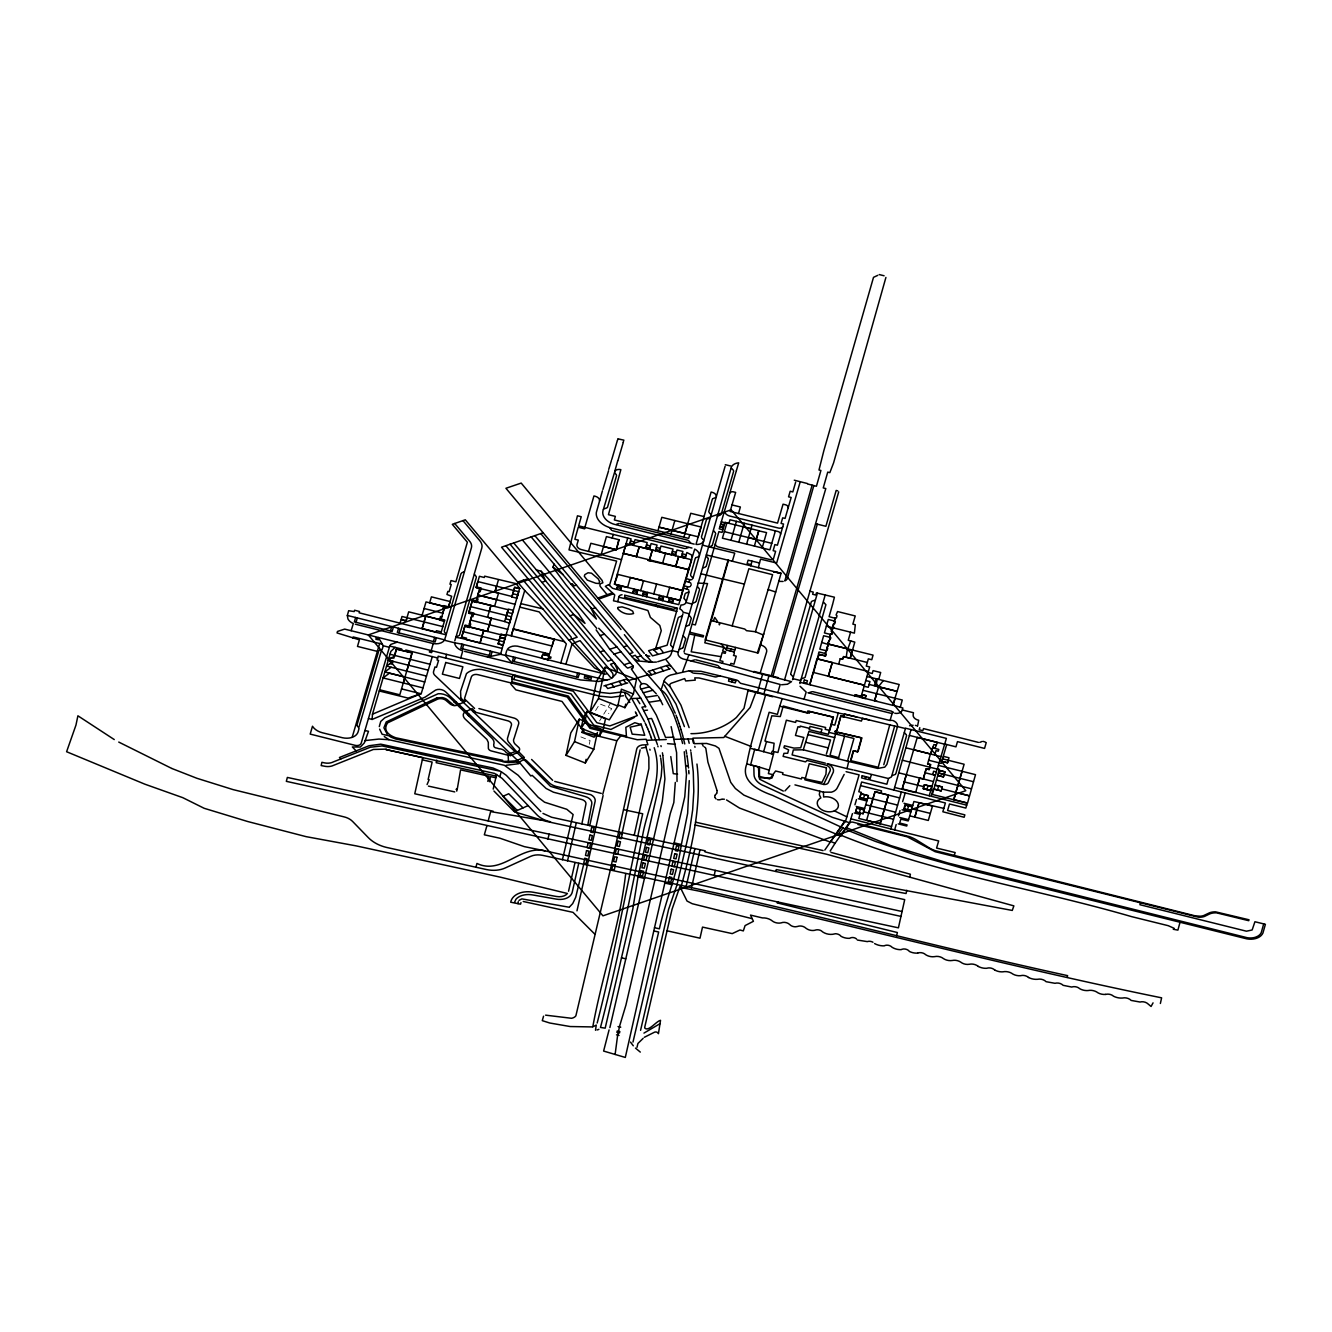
<?xml version="1.0" encoding="UTF-8"?>
<svg xmlns="http://www.w3.org/2000/svg" width="1332" height="1332" viewBox="0 0 1332 1332"><rect width="100%" height="100%" fill="white"/><g stroke="black" fill="none" stroke-linecap="round" stroke-linejoin="round"><path stroke-width="0.75" stroke-dasharray="5 3.75" d="M589.293 744.288L590.093 740.559L578.504 735.98M595.587 710.589L599.733 703.879L611.721 708.624L608.607 713.652M599.583 720.912L602.697 715.883M603.729 714.202L610.988 702.43"/><path stroke-width="1.5" d="M518.248 901.697L518.031 903.662M765.584 694.954C759.123 717.948 750.848 740.792 746.802 763.919L753.795 765.684L754.029 774.924A15.801 10.856 12 0 0 764.402 785.947L832.45 817.382L849.866 822.81A3.213 2.214 12 0 1 852.53 822.094A2.947 2.015 12 0 1 853.046 822.194L909.673 836.679A35.698 24.525 12 0 1 917.065 840.309L928.088 847.152A22.561 15.501 12 0 0 935.197 850.632L1195.054 915.817L1200.115 916.216A10.956 7.526 12 0 0 1203.678 915.55L1209.722 912.72A14.386 9.89 12 0 1 1215.517 911.837L1249.016 919.779L1248.733 920.695L1216.599 912.87A13.104 8.991 12 0 0 1209.389 914.052L1204.428 916.466A12.438 8.541 12 0 1 1198.267 917.165L935.147 851.697L907.292 836.846L857.941 824.508L858.208 823.576M825.074 653.429L818.98 651.981L818.347 654.228L819.63 654.695L818.114 655.427L818.248 659.09L816.932 658.774L810.089 683.582L813.269 672.427L864.418 685.214L869.679 666.949L866.266 666.1L868.347 658.857L871.761 659.706L873.059 655.128L828.571 644.122L824.974 653.879L826.04 654.162L825.54 655.96L819.596 654.478L825.524 655.96L825.84 650.632L819.813 649.167L823.626 635.747L829.703 637.196L830.602 634.015L831.734 634.282L832.333 632.117L831.401 631.268L833.149 627.855M677.039 781.518L676.606 752.63L671.145 726.623M623.526 695.737L611.271 697.302L600.083 696.22L438.195 656.226L437.046 660.006L438.578 660.406L436.513 667.315L434.965 666.949L433.699 671.112A6.593 4.529 12 0 0 434.831 675.307L473.06 711.588L508.291 720.945A4.845 3.33 12 0 1 511.471 725.041L507.509 738.244A8.492 5.844 12 0 0 509.257 742.856L517.282 752.613L510.622 755.627L505.944 752.28A7.126 4.895 12 0 0 498.884 748.701L496.753 748.035A2.697 1.848 12 0 1 493.806 745.637L493.722 744.438A9.74 6.693 12 0 0 491.575 737.911L468.514 715.767L468.631 713.736L445.437 691.674A7.176 4.928 12 0 0 435.631 690.076L425.191 697.102L372.111 719.447L368.465 718.481M810.089 684.298L810.489 684.898M372.111 719.447L372.477 714.185L390.842 651.398L395.121 647.369L401.681 649L401.348 650.183M716.949 792.856L717.099 790.958M355.278 624.175L433.216 643.556A11.106 7.626 12 0 0 444.422 640.242L446.203 634.865L359.091 612.787L359.474 611.471L354.578 610.239L354.195 611.571L348.651 610.705L347.319 615.6L347.952 618.964A10.14 6.96 12 0 0 353.313 623.509L351.165 630.719M625.69 873.592C619.78 925.607 602.131 975.424 592.79 1026.839L596.253 1025.074L595.504 1030.269M846.469 827.738L890.892 845.62L947.701 862.936L1247.068 937.678A13.869 9.524 12 0 0 1250.448 937.978A13.72 9.424 12 0 0 1255.66 937.145L1257.541 936.313A13.72 9.424 12 0 0 1259.789 934.648A13.853 9.524 12 0 0 1261.271 932.533L1263.702 923.892L1254.927 921.744L1252.147 929.986L1246.452 931.201L1139.892 904.711L1140.475 903.179M515.218 750.748L550.499 786.346L585.314 796.603A8.425 5.794 12 0 1 591.791 803.779L587.795 825.174M615.118 1054.461L617.532 1036.03M514.535 902.363L515.95 899.233A17.532 12.038 12 0 1 532.7 894.938L556.277 899.117A14.918 10.256 12 0 0 572.26 892.124L578.737 863.319M850.182 658.241L852.53 650.049L850.166 658.258L846.22 657.259L847.302 649.566L852.53 650.066L854.794 642.107L848.251 640.292L850.599 632.167M746.802 763.919C739.843 781.601 759.789 790.875 772.51 795.337L850.066 831.251L875.291 841.358L915.467 854.994L961.171 867.831L1246.819 938.86A15.451 10.623 12 0 0 1262.936 933.033L1265.4 924.325L1263.702 923.892M819.829 791.191L819.313 794.638L820.828 797.935A10.723 7.376 12 0 0 823.392 810.589A10.723 7.376 12 0 0 838.427 805.56A10.723 7.376 12 0 0 823.642 797.002L823.409 792.157L794.954 784.881M642.457 744.954L647.885 744.721L646.153 739.26L637.295 739.726L589.959 728.304L567.216 697.019L477.922 674.675A5.611 3.863 12 0 0 471.362 676.939L464.635 698.184L464.851 701.531L462.82 702.563M660.705 758.008L661.904 767.165L661.188 776.373L638.111 876.289L632.833 908.857L605.178 1028.171L600.482 1027.438C616.916 964.485 629.303 900.682 642.374 837.029C647.119 807.575 664.035 777.788 654.212 747.718M640.575 1030.335L668.581 909.44L677.022 884.798L689.626 830.269L692.657 809.956L693.806 791.391L693.273 771.927L690.992 752.33M714.768 796.836L715.001 795.404M644.688 1027.388L667.049 930.802L699.999 938.194L702.513 927.105L732.217 933.615L739.943 930.002L743.323 930.902L745.087 925.59L753.429 921.294L752.18 918.68L692.224 903.712L687.029 901.048L681.002 888.844L681.351 885.747C692.007 846.419 701.997 805.111 696.952 764.035M714.285 875.657L715.184 870.345L696.37 866.066L287.362 777.438L286.33 781.351L900.965 916.399L904.711 899.633L545.171 821.128L514.951 811.954M493.206 811.238L414.768 793.772L422.777 757.725L385.847 749.516L494.538 773.409L502.064 778.321L536.13 813.985A21.029 14.452 12 0 0 550.482 821.777L550.349 822.277M619.014 1035.464L616.5 1034.831M618.797 539.676L616.35 549.75L603.529 546.486L601.165 554.562M690.392 660.772L683.1 658.957A7.193 4.945 12 0 1 678.288 652.131L672.16 650.599L652.514 655.877L648.567 650.699L667.099 645.237L677.472 608.191L624.575 595.154M655.594 648.634L661.271 630.669L659.806 625.491L650.382 617.382L647.901 610.506L617.832 601.681L618.814 596.952A4.362 2.997 12 0 1 622.077 594.771M602.43 490.859L596.336 512.47A18.432 12.671 12 0 0 609.09 527.355M581.868 823.875L585.93 804.095A5.261 3.613 12 0 0 581.834 799.55L553.463 792.207L546.12 788.477L532.201 775.357L530.785 775.973L519.03 761.821L468.631 713.736M617.332 669.746L615.8 674.092L611.838 678.088M597.169 1023.026C614.984 953.812 627.039 883.449 642.707 813.769L623.609 809.673M775.89 871.461L776.273 869.596L906.076 893.522L906.809 890.292M583.682 864.401L575.707 897.252L572.71 903.579L569.696 906.742M617.815 1035.114L618.314 1032.7M597.385 732.4L593.806 749.25L585.314 763.003L566.017 755.377L570.795 732.916L579.287 719.163L584.498 721.211M566.017 755.377L574.508 741.624L579.287 719.163M581.152 728.354L583.533 717.132L587.079 711.388L605.511 718.681L603.13 729.903L599.583 735.647L581.152 728.354L584.681 722.61L587.079 711.388M596.07 733.999L594.089 737.195L582.101 732.45L582.9 728.704M633.399 693.939L621.411 689.193L617.815 706.093L609.323 719.863L590.043 712.22L596.669 681.035L605.161 667.265L636.43 679.636L633.399 693.939L624.908 707.692L618.065 704.994M590.043 712.22L598.518 698.467L605.161 667.265M585.314 763.003L586.113 759.273M599.583 735.647L600.382 731.917M624.908 707.692L625.674 704.129M1067.232 977.405L1067.615 975.64C943.539 948.551 820.762 915.8 696.686 888.744L542.84 855.394A15.801 10.856 12 0 0 530.685 856.359L505.144 868.014A24.575 16.883 12 0 1 486.63 869.596L386.363 847.385A29.837 20.496 12 0 1 368.281 837.595L352.747 821.594A14.036 9.64 12 0 0 343.839 816.816L233.05 789.593L196.87 778.271L171.928 768.514M622.227 832.7L640.143 749.849M694.771 635.114L691.191 651.781L721.012 656.676M689.243 780.602L687.645 813.303L681.168 845.57C677.172 874.308 665.534 900.732 659.39 928.82L654.512 927.721L625.307 1057.442L603.612 1051.065L609.074 1029.902M456.743 791.125L457.092 789.576L456.11 789.377L457.359 788.527L460.572 769.863L489.044 776.256L487.828 781.385M493.206 789.127L496.62 774.408M589.726 825.607L595.138 801.281A8.625 5.927 12 0 0 590.709 794.638L557.892 786.862A13.137 9.024 12 0 1 549.733 783.249L526.157 760.256L523.493 759.706L517.982 762.82L516.233 760.772L508.491 761.355L508.125 755.244L491.275 750.948A3.829 2.631 12 0 1 488.361 747.718L488.311 742.423L486.896 739.427L465.118 719.014A8.242 5.661 12 0 1 464.685 712.037L453.696 701.564L456.41 702.164M691.475 887.961L700.016 849.699M909.739 877.139L910.389 874.242L830.968 852.363M1160.372 1003.479L1161.621 997.834C1006.443 966.266 853.412 925.39 698.867 891.075L681.035 887.528M470.579 606.609L511.405 616.783L510.456 620.013L505.494 618.781L508.325 609.107L513.27 610.356L509.523 623.243L504.678 621.561L507.375 612.337L512.354 613.569L519.68 588.444L516.15 583.682L484.665 576.173L484.282 577.489L479.437 576.29L476.34 586.863L481.235 588.078L480.169 591.708L478.887 591.391L476.09 600.932L472.51 599.999L469.031 611.904L472.111 601.315L477.006 602.53L478.071 598.934L476.789 598.617M436.763 760.139L436.197 762.687L496.237 776.123M617.865 574.508L614.435 584.182L679.986 600.399L691.658 559.756L659.307 551.764L660.955 546.037L673.026 549.067L671.411 554.761L640.259 547.052L639.193 547.036L636.413 556.643L623.309 553.363L614.452 584.182L627.572 587.412L630.386 577.522L643.506 580.785L640.675 590.675M562.404 859.756L573.126 814.535L566.799 809.29L544.555 802.214L538.228 797.335L518.165 775.291L504.345 765.267L389.027 739.726L378.971 739.06L365.184 740.559M603.096 795.537L576.972 910.855M763.636 751.698L766.549 741.425L764.951 741.042L771.811 715.784L780.286 716.566L783.233 706.01L809.307 713.253L809.09 711.455L833.466 717.115L829.719 730.402L825.191 729.337L825.624 727.472L796.203 720.529L795.587 722.41L786.363 720.196L777.921 752.497L774.108 751.664L768.381 773.592L773.326 774.758L771.911 778.088L759.473 777.755L759.456 767.132L750.582 765.001L754.678 749.333L773.393 754.245M896.619 935.847L897.368 932.533L777.155 902.88L778.221 902.08L898.417 927.838L900.965 916.399M568.548 891.241L575.008 862.52M853.063 769.913L847.052 768.631L848.667 761.454L803.296 749.799L793.339 749.949L792.107 754.911L825.374 763.169M634.198 835.314L648.917 768.531L648.834 757.458L645.687 746.037M632.983 1042.09L658.657 932L653.746 930.918M489.41 781.751L490.592 776.623L495.837 777.788M567.549 860.888L576.323 822.677M609.873 1027.621L662.304 801.281L664.918 778.97L662.886 755.677M654.512 927.721L684.765 796.802L686.48 774.358L684.265 751.731M667.049 930.802L672.077 909.173L679.953 886.496L681.185 886.712M686.08 886.779L694.921 848.584M860.988 793.755L868.397 795.604L867.249 799.533L859.856 797.685L860.988 793.755L868.347 795.803L867.249 799.533L859.823 797.685L861.388 792.407L858.79 791.741L861.654 782.001L945.404 802.98L942.84 811.771L964.152 817.265L964.851 814.868L947.601 810.522L949.483 803.995L965.833 808.074L967.332 803.063L932.367 794.488L939.177 770.412L944.921 771.844L944.155 774.425L938.444 772.993L939.41 769.446C934.614 766.333 938.194 778.154 932.816 774.092L933.632 771.245L936.379 771.927M618.464 1031.268L619.846 1031.584L619.48 1032.966L616.899 1032.367L617.265 1030.985L618.464 1031.268L619.497 1026.889M891.558 776.623L905.544 728.204L946.386 738.394L937.345 768.897M427.072 784.548L429.137 779.686L428.138 779.47L432.134 762.071L422.394 759.873M754.395 546.02L758.79 530.685L725.107 522.377L722.077 532.434L718.88 531.651L683.999 651.947M725.107 466.283L716.333 496.62A5.261 3.613 12 0 0 712.154 492.307L711.122 492.057L695.987 544.422A8.242 5.661 12 0 0 703.679 540.925L699.3 556.077A9.307 6.394 12 0 0 694.721 549.067L682.217 590.409L617.282 574.259M832.517 604.711L834.415 597.202L816.433 592.89L815.783 595.038L812.637 594.272L813.253 592.107L809.939 591.175L784.565 679.869M899.649 797.918L875.024 791.741L868.73 813.053M931.518 795.121L933.083 788.86L941.208 790.875L942.323 786.979L934.981 785.147L942.34 786.979M520.978 902.613L520.579 904.178L510.705 902.197A20.696 14.219 12 0 1 533.116 892.224L556.426 896.486A11.239 7.726 12 0 0 567.449 893.489L500.399 877.172L356.044 845.853L306.094 836.646L247.669 821.511L204.146 808.291L182.817 797.685L144.872 784.182L66.6 751.731L75.957 725.107L77.905 715.8L114.252 739.56M617.698 460.939L614.751 471.428A5.445 3.73 12 0 1 620.862 469.663L608.458 514.685L615.367 516.383L614.352 519.963L688.694 538.394L689.743 534.731M799.866 683.532L825.174 595.054M818.414 658.441L817.365 658.874L813.552 672.493M492.074 651.564L461.921 644.122L460.789 648.401L490.959 655.827L492.074 651.564L500.749 653.696M462.504 648.817L463.619 644.555M489.244 655.411L490.376 651.132M547.802 839.327L549.184 834.115M602.763 794.338L616.816 740.742L620.729 735.98M464.585 651.348L487.562 657.042L500.599 654.295L505.727 635.347L500.882 634.465L499.1 640.609L498.151 643.905L503.096 645.138L510.439 620.013M475.907 867.348L476.939 863.452C501.764 875.307 520.279 844.871 544.938 850.832L778.221 902.08M488.178 820.928L490.659 811.604L541.575 820.212M499.933 776.506L501.215 771.711L506.31 775.341L540.759 811.521M847.485 761.171L853.945 738.461L835.63 734.015L830.036 755.211L838.594 757.658L844.571 736.18M904.212 781.934L917.715 785.181L919.729 778.038L906.293 774.725L902.247 788.86L929.22 795.753L935.48 774.741M821.061 732.533L821.944 729.287L810.056 726.406L809.173 729.62L828.337 734.315L833.133 717.182L807.791 710.972L807.209 712.953L779.703 706.226L777.405 714.352L769.147 712.27L758.391 750.282L750.882 748.434M931.717 786.579L924.358 784.764L923.243 788.677L926.972 789.593L928.021 785.664L931.734 786.579L930.602 790.492L923.243 788.677L924.358 784.764L928.021 785.664M1180.052 922.16L1177.904 930.119L1173.259 929.27L1174.108 928.287L1168.231 925.69L1131.584 916.632C1035.164 888.577 934.581 873.309 841.191 835.331L840.692 836.03L743.889 795.121L735.347 788.477L730.735 782.367L718.98 748.351L715.467 745.987L706.709 743.456L694.255 743.656L692.906 738.144L723.726 737.545L750.116 707.492L755.81 692.457L772.693 696.769M725.107 522.377L723.809 524.758L720.679 523.976L736.38 470.679M889.776 724.791L878.221 767.265L850.582 760.589L853.263 750.732L857.658 751.814L858.407 750.349L861.871 737.911L838.128 732.4L836.146 732.966L834.848 731.468L836.846 730.752L840.858 716.067L861.421 721.078L862.437 718.314L894.654 726.04L883.782 764.735M848.667 761.454L877.805 768.431L884.798 767.132L886.879 764.418L897.485 726.573A7.193 4.945 12 0 0 892.557 720.412M611.438 460.389L608.724 469.38M751.048 564.618L747.102 563.636L748.101 560.206L759.506 562.986L760.555 559.14L776.656 563.02L799.916 482.8M850.882 760.655L853.579 750.815L857.642 751.814L861.488 737.878L838.111 732.384L836.163 732.966L834.848 731.468L836.829 730.769L840.858 716.017L843.805 716.733L844.438 714.168L856.709 716.982M513.003 674.708L511.788 678.937L513.919 679.487L515.084 675.224M406.76 671.128L412.088 652.847L396.387 648.95L394.855 655.76L388.361 660.206L392.923 661.338L386.596 666.1L426.49 676.073M609.856 679.303L598.734 681.485L580.486 679.936L512.087 663.086L505.377 655.461L506.693 650.732M514.801 676.273L573.343 691.241L596.886 722.727L609.873 725.923L637.279 715.617M684.482 653.213A2.398 1.648 12 0 0 686.13 654.029L722.394 663.286L722.91 661.371L719.879 660.655L722.177 652.613L725.224 653.363L725.69 651.831L722.643 651.082L723.709 647.419L704.778 642.79L711.288 620.562L719.23 622.56L719.397 624.858L719.929 622.76L744.771 629.054L746.553 630.685L755.41 631.734L762.653 634.731L763.736 633.849L757.392 652.863M775.39 530.869L769.879 549.85L722.41 538.195L726.906 522.91L728.954 523.31L729.969 519.763L777.588 531.401A3.48 2.398 12 0 1 780.569 534.332L783.549 524.025L781.068 523.409L782.667 517.865L785.081 518.414L791.175 497.485L788.561 496.819L790.176 491.258L792.84 491.924L795.654 482.167M830.685 637.878L828.088 642.807L829.037 643.639L828.104 642.79L830.685 637.862L829.703 637.196M840.692 836.03L849.45 823.426L850.882 818.847L894.671 829.886L896.186 824.541M579.387 673.293L578.238 677.389L512.42 661.138L513.619 657.042L606.826 680.269M702.447 568.398L717.315 516.516M762.753 673.676L757.359 692.856M763.736 694.488L769.113 675.291M861.171 696.286L855.194 694.821L854.861 695.953L855.194 694.805L865.117 698.484L865.917 695.637L861.687 694.588L860.822 697.419L800.166 682.334M900.232 707.325L902.28 700.016L862.953 690.292M377.339 651.381L357.476 646.42L359.407 639.86L337.046 632.933L337.495 631.435L344.655 629.104L431.235 650.582L433.216 643.556M445.554 658.025L446.586 654.395M576.54 676.956L577.688 672.876M502.147 648.451L461.322 638.278L465.151 625.058L468.797 625.957L470.529 620.046L472.227 614.135L468.598 613.22L469.031 611.904L473.909 613.12L472.843 616.749L471.578 616.433L469.463 623.659L470.745 623.975L469.68 627.588L464.801 626.373L461.322 638.294L455.827 637.295L454.778 640.875M506.177 634.565L552.097 646.053L554.095 639.31L513.22 629.154L511.238 635.83L524.725 590.526L465.301 519.813L452.314 524.325L467.365 542.224L455.894 581.801L450.999 580.569L449.95 584.182L451.232 584.498L449.117 591.724L447.852 591.408L446.936 594.488L451.665 596.253L448.584 606.826L443.706 605.61L442.64 609.24L443.922 609.573L441.142 619.114L444.755 620.013L440.875 633.233M624.958 595.82L624.558 597.269L672.876 609.19M692.923 578.471L699.15 556.36M711.105 515.168L716.216 497.136M722.394 663.286L730.319 665.284L730.885 663.369L733.965 664.168L736.246 656.143L733.449 655.427C738.128 648.318 720.978 653.796 727.821 645.52M780.119 573.06L773.442 571.744L781.068 573.293L758.224 653.063L705.128 639.876L728.071 560.173L781.052 573.293M803.296 749.799L808.907 731.418L834.681 737.595M865.134 698.484L865.933 695.637L861.704 694.571L864.418 685.214L828.354 676.24L832.25 662.587L818.248 659.09L868.364 671.511M894.821 713.303A7.026 4.829 12 0 0 902.313 709.989L902.88 708.008L892.856 705.078L899.183 684.498L877.288 679.07L875.89 686.113L878.421 686.729L883.332 680.552M895.77 773.925L906.609 735.547M893.872 790.076L911.038 729.57M909.373 735.414L937.345 742.39L935.214 747.985L932.783 747.385L930.419 753.995L927.605 763.885L930.585 764.635L929.203 769.58L926.156 768.847L923.243 779.02L919.696 778.138L915.633 792.507L908.957 791.025L902.13 789.193L917.265 737.395L944.505 744.155M393.423 626.989L355.611 617.499L354.362 621.894L392.174 631.368L393.423 626.989L444.588 639.843M356.06 622.31L357.309 617.931M352.164 737.362L379.653 643.523L382.351 644.188M390.476 630.952L391.725 626.556M405.477 651.198L405.81 650.016L437.662 657.975M519.68 588.444L514.718 587.212L511.871 596.952L516.833 598.201L518.714 591.691L477.888 581.585L476.14 587.495L479.57 589.077L477.838 595.004L515.034 604.295M486.913 825.707L484.332 834.814L500.016 838.244L524.292 846.619L544.938 850.832M629.503 544.405L631.085 538.861L578.654 525.824L581.218 516.733L577.455 515.8L569.014 549.883L616.616 561.088L609.44 585.431M657.941 530.769L661.821 517.316L687.745 523.726L683.882 537.196M670.978 533.999L674.825 520.529M655.694 606.276L656.043 605.044M657.708 606.759L658.058 605.527M717.349 516.416L731.235 467.549M711.288 620.562L728.504 560.273M734.165 652.18L735.547 647.435M773.393 559.14L775.624 551.298L773.159 550.682L774.874 544.588L777.405 545.188L780.519 534.598M812.12 485.198L784.831 580.918A7.459 5.128 12 0 0 787.612 577.539L813.835 485.614M792.573 679.72L817.398 593.14M863.069 813.785L864.202 809.873L856.792 808.024L855.66 811.937L863.069 813.785L867.249 799.533M919.813 727.688L919.23 729.753L922.843 730.669L923.459 728.604L978.404 742.39M898.451 815.9L899.999 810.589M923.259 779.02L926.156 768.847L929.203 769.58L930.585 764.635L927.588 763.902M930.785 754.078L932.567 747.851L938.794 749.417L938.277 751.198L935.996 750.632L934.731 755.077L905.877 747.801M441.275 631.901L436.38 630.685L435.997 632.017L422.144 628.521L425.774 616.1L444.522 620.779L408.691 611.838L406.044 620.962L401.065 619.713L400.1 623.01M422.127 615.184L426.007 601.914L448.385 607.492L450.099 601.548L431.402 596.869L429.637 602.83L448.385 607.492L444.605 607.259L442.723 613.153M617.515 440.359L617.815 439.31M603.296 509.573L602.963 510.705A15.634 10.739 12 0 0 614.885 524.492M623.21 442.357L623.543 441.242M607.459 507.392L616.583 475.591M627.738 538.028L623.309 553.363L688.827 569.663L647.785 560.273L651.132 560.988L650.832 560.206M616.599 589.343L617.848 585.014M633.399 545.371L635.031 539.643L647.169 542.54L645.504 548.351L626.14 543.573L623.309 553.363M636.413 556.643L639.227 546.803M636.596 594.272L637.828 589.959M645.504 548.351L649.433 549.333L651.082 543.589L657.042 545.071L655.394 550.799M653.779 593.922L656.609 584.032M658.491 599.666L659.723 595.387M543.556 1016.183L542.274 1020.645L549.75 1023.009L570.163 1026.539L592.224 1026.922M675.341 555.727L676.972 550.016L682.916 551.431L681.251 557.192L685.231 558.175L686.862 552.514L691.674 555.028L692.224 557.092M678.554 556.526L675.724 566.4L678.787 556.593M672.344 603.096L673.576 598.817M683.499 588.261L686.563 589.027L687.812 586.763A2.631 1.815 12 0 0 690.242 586.463M685.497 581.318L688.561 582.084L689.959 579.603A2.547 1.748 12 0 0 692.107 579.437M686.08 602.247L689.127 591.691M692.257 603.662L702.314 568.914M730.985 540.226L736.38 521.345M744.205 523.243L738.794 542.157M746.619 544.105L752.031 525.158M750.715 565.784L752.031 561.172M762.17 547.935L766.549 532.6L758.757 530.852L756.26 539.527L748.501 537.595M758.424 567.698L759.506 562.986M817.332 524.175L772.926 676.273M790.675 673.892L811.338 601.698M805.144 677.205L825.84 604.994M832.433 604.961L829.087 616.683L835.131 618.231L834.248 621.328L835.347 621.594L833.466 624.092L833.399 628.488L832.134 628.787L831.368 631.268L832.317 632.117L831.734 634.282L830.602 634.015L829.57 637.595M827.055 650.549L827.672 648.401L826.722 647.535L828.754 644.638L821.727 642.44M828.354 676.24L832.267 662.57M838.677 664.152L840.226 658.707L842.956 658.774L843.572 656.609L846.22 657.259M841.458 716.233L843.822 716.733L844.438 714.252L838.261 713.036L834.781 725.157L831.151 724.275M874.341 685.714L876.323 678.821M877.139 701.348L874.591 700.765L876.606 693.672M860.489 808.957L856.792 808.024L855.66 811.954L859.356 812.87L860.489 808.957L864.202 809.873M895.237 698.284L893.023 705.477M902.63 789.46L894.654 787.462M908.657 805.877L905.377 805.028L904.328 808.974L907.542 809.789L908.657 805.877L912.353 806.792L913.902 801.498L943.822 808.407M942.756 758.924L943.589 756.393L949 757.758L947.552 762.77L941.791 761.338L941.208 763.369L928.637 760.222M948.267 760.306L947.552 762.77L941.807 761.338L942.54 758.857L964.118 764.252L955.91 792.44L969.346 795.803L956.076 792.49L953.912 799.666L967.532 803.096L975.507 774.658L938.427 765.4M352.797 638.195L353.163 636.946L379.653 643.523M359.024 728.654L358.058 732.001A13.886 9.54 12 0 1 342.424 737.728L322.344 732.75A13.986 9.607 12 0 1 312.487 726.24L310.19 734.098L355.128 745.337A5.178 3.563 12 0 0 361.222 743.123L389.36 647.302L390.626 644.488L397.202 642.141M584.881 527.372L593.939 495.954L595.221 496.27A5.445 3.746 12 0 1 599.55 500.915M620.562 590.326L621.811 585.997M632.617 593.289L633.865 588.977M613.086 588.478L642.457 595.72L643.689 591.425M642.457 595.72L646.436 596.703L647.685 592.407M662.62 563.136L665.467 553.279M662.454 600.649L663.702 596.37M687.745 523.726L684.948 533.433L658.99 527.139L698.218 536.829L701.082 527.022L687.728 523.726L690.759 513.286L704.095 516.583M668.364 602.097L669.596 597.835M670.545 644.488L678.254 617.698M683.965 597.918L685.181 593.656M690.542 574.791L695.321 558.208M701.448 536.996L706.393 519.813M708.79 511.505L712.354 499.15M690.858 585.664L691.175 584.598M703.712 540.792L711.088 515.268M682.95 613.752L671.345 653.429A14.935 10.256 12 0 1 665.534 659.19L676.723 673.209M689.427 624.791L691.225 618.531M696.137 601.498L699.533 589.693M706.226 566.316L708.358 558.924M712.22 545.571L715.7 533.516M721.261 514.235L733.682 471.145M738.511 513.503L740.376 506.993L732.017 504.928M885.913 277.439L833.582 462.903L829.836 472.644L827.738 472.127L823.243 487.928L825.807 488.561L771.228 675.84M809.939 591.175L838.694 491.908M874.591 700.765L878.604 686.779M890.076 720.495L892.623 711.654L893.572 712.67M919.013 802.78L914.818 817.099L918.98 802.93L924.108 803.879L932.45 806.16L928.287 820.462L909.706 815.833L908.208 820.945L900.882 819.113L899.683 823.043L907.059 824.891L906.726 826.04L898.218 823.875M986.246 742.54L984.564 748.418L957.475 741.624L955.96 746.852L944.571 743.972M398.551 628.288L397.319 632.5L435.114 642.024L436.33 637.812M399.034 632.933L400.249 628.721M425.774 616.1L422.127 628.521M433.416 641.591L434.632 637.379M474.392 573.526L481.784 548.118A14.069 9.657 12 0 0 479.803 540.692L462.953 520.629M460.739 657.891L462.77 650.898A11.405 7.842 12 0 1 454.578 642.79L444.422 640.242M489.26 611.288L490.942 605.494L508.141 609.723L507.375 612.337M511.288 683L512.42 679.104M771.444 753.745L772.144 751.348L773.176 751.531L774.108 743.239L766.499 741.658M859.356 812.87L860.372 813.119L858.824 818.464L891.524 826.556L901.381 791.957M911.221 810.705L912.353 806.792L904.994 804.944L903.895 808.874L911.221 810.688L907.542 809.789M933.849 789.043L937.528 789.976L938.677 786.047M461.055 573.493L444.222 631.018M456.01 636.929L474.342 573.959M459.54 635.064L476.323 577.439M461.705 636.946L466.616 638.178L466.233 639.51L480.036 642.94L483.683 630.469L487.395 631.401L491.292 618.215L468.847 612.537M476.14 587.495L494.821 592.174L498.501 579.636M503.113 645.138L498.151 643.905L500.016 637.429L504.978 638.661L500.166 637.462L500.982 634.165L505.944 635.414M585.048 527.422L584.631 528.837L578.255 527.239L574.875 539.277L578.304 540.109L576.989 544.522A5.611 3.863 12 0 0 581.351 549.6L621.511 559.656M560.772 662.97L566.333 643.939L539.144 611.904L519.746 607.092M603.529 546.486L606.426 536.596L619.097 539.76L616.366 549.733L590.859 543.289L588.494 551.398M613.236 534.432L612.187 538.028M732.184 625.857L748.867 568.731L772.593 574.675L755.41 631.734M817.482 657.608L819.58 654.512M845.42 821.644L859.107 774.874L846.086 771.678M850.882 818.847L852.413 813.636M880.069 823.692L888.444 795.087L875.024 791.691L866.583 820.312L880.269 823.742L888.444 795.087M909.706 815.833L912.353 806.792M941.807 761.338L946.702 744.538M962.054 771.295L953.612 799.583M356.976 725.041L378.754 650.982M392.923 661.338L392.108 664.102L389.743 663.503M446.27 634.348L471.445 547.602A12.288 8.442 12 0 0 469.763 541.375L454.712 523.493M512.004 596.503L494.855 592.157L496.57 586.247M487.395 631.401L491.275 618.215L504.678 621.561M514.135 661.554L515.334 657.475M548.751 653.779L548.168 655.677L542.807 654.295L541.575 658.141L507.226 649.55A10.406 7.159 12 0 1 517.449 646.17L549.517 654.029L554.162 639.11M678.288 652.131L692.107 604.095L685.997 602.514A5.977 4.096 12 0 1 680.985 605.011L679.77 608.874A5.961 4.096 12 0 1 682.966 612.171L689.31 613.836M777.821 692.64L780.202 684.482L728.138 670.379M826.373 754.128L830.519 739.993L808.008 734.615M880.918 793.006L881.534 790.875L860.589 785.614M937.728 775.424L938.877 773.093L944.155 774.425L943.439 776.872L937.728 775.424L943.439 776.872L944.921 771.844L939.177 770.429M391.192 667.249L384.798 671.961L405.011 677.056L389.46 673.176L383.05 677.921L403.263 682.966L405.011 677.056L424.725 681.984M480.053 642.873L483.649 630.486L464.968 625.807L500.815 634.748M611.804 459.357L617.315 440.659M617.898 460.622L623.21 442.64M736.43 470.479L738.694 462.837A10.706 7.359 12 0 0 731.817 466.283L725.307 464.685M854.944 804.828L856.493 799.583M863.536 798.617L864.701 794.671M902.63 801.648L905.211 792.89M511.854 596.969L514.635 587.512L519.63 588.577M732.334 561.238L734.748 553.13L709.14 546.886L711.654 545.937M740.875 683.383L804.029 699.2L806.16 692.057L800.066 686.263M871.228 775.157L869.796 779.936L886.879 784.215L888.494 778.537L854.295 770.146M372.477 714.185L421.262 693.556L432.334 656.543M730.302 651.231L730.968 649.017M890.825 828.904L891.524 826.556M382.317 648.95L383.283 645.787L378.438 637.495M407.009 617.715L406.027 620.962L401.232 619.164L401.998 616.483L442.823 626.606M603.413 509.307L614.552 472.361M683 647.735L685.68 638.877M619.663 1025.873L625.923 1005.094L670.296 813.502L673.826 802.547L675.291 782.417M602.897 489.46L608.558 470.762M760.189 673.026L766.683 651.614A7.792 5.345 12 0 0 760.555 644.904M541.608 658.141L547.968 659.79L549.2 655.943L542.79 654.295L541.608 658.141L565.867 664.235L572.077 643.922L574.725 642.89L602.347 673.409M544.505 654.728L545.004 653.096M917.598 725.973L918.697 720.262A6.327 4.346 12 0 1 913.136 714.884L913.452 712.72L902.33 709.989M869.247 719.846L865.85 719.18M954.245 855.46L955.161 852.547L936.579 848.068L938.66 840.958L894.671 829.886M547.968 659.79L549.2 655.943L548.168 655.677M779.703 706.226L782.167 698.701M688.994 670.828L670.745 675.008A14.752 10.14 12 0 0 664.052 681.102L661.022 690.143L672.593 712.021M511.222 682.983L510.839 684.132L515.884 689.876L562.021 701.448L584.781 732.733L616.816 740.742M554.062 564.102L590.576 607.442L596.386 619.08L584.598 607.275L565.884 584.698L552.963 567.182L554.062 564.102L531.152 536.913M682.683 671.495L688.944 654.745M850.765 640.925L847.801 648.884L828.221 644.039M861.971 697.668L863.003 694.904M713.303 621.095L714.751 617.415L717.215 620.928L716.483 621.878M932.783 747.385L933.915 744.605L936.08 744.954M919.729 778.038L933.332 781.501M833.649 627.522L832.766 626.54L833.466 624.092L834.731 623.776L835.347 621.594L834.265 621.328L835.281 617.765L836.379 618.031L837.029 615.85L836.08 614.984L837.562 611.555L855.227 615.95L852.863 624.142L855.311 624.741L854.395 633.133L826.373 626.157M753.795 765.684L758.324 766.832L759.223 776.356L769.763 778.937L775.607 770.995L782.983 772.81L782.6 774.392L801.414 778.987L801.864 777.438L805.377 778.304L804.928 779.836L823.675 784.431L830.186 770.762A6.244 4.296 12 0 0 825.49 764.984L806.926 760.439L805.577 761.887L783.099 756.376L783.949 753.346L787.678 753.263L788.627 749.883L783.915 747.652L784.448 745.77L793.972 748.101L800.698 747.785L803.845 737.478L795.47 735.431L797.935 726.723L799.916 727.205L800.232 726.107L809.506 728.371M838.094 758.724L838.594 757.658M653.562 550.349L652.297 550.233L649.517 559.89L652.33 550.066L649.433 549.333M844.155 774.408L837.179 788.028A12.371 8.508 12 0 1 831.368 792.174L823.409 792.157M1153.046 1002.863L1151.064 1006.476L1148.201 1004.062A6.41 4.412 12 0 0 1140.059 1002.03L1131.184 1000.432A7.043 4.845 12 0 0 1122.543 998.034A11.955 8.225 12 0 1 1113.552 996.219A6.377 4.379 12 0 0 1105.66 994.421M582.101 732.45L584.082 729.253M824.808 850.066L844.605 821.311M830.718 841.458L845.054 821.511M831.185 841.658L835.031 843.322L849 823.226M830.136 851.081L835.031 843.322M837.678 834.731L843.123 827.672M789.809 785.713L784.948 790.925M715.234 794.938L716.699 793.389M643.123 1038.377L637.928 1043.472L636.996 1047.335M517.099 752.447L518.331 751.431A4.446 3.064 12 0 0 517.948 746.719L515.101 744.088A8.741 6.011 12 0 1 514.135 738.261L518.731 723.642A6.593 4.529 12 0 0 512.737 717.715L478.921 708.557M518.964 900.432L521.495 899.033A1.815 1.249 12 0 1 522.061 898.917L568.681 907.159A1.815 1.249 12 0 0 569.297 906.992L569.38 906.942M660.006 1023.692L643.955 1033.099M641.391 748.151L646.17 747.252M634.515 717.365L610.938 729.437L593.756 725.174L571.012 693.839L513.919 679.487M457.425 705.277L459.357 704.295M458.907 704.528L463.27 702.33M644.322 1037.295L654.495 1032.2A2.464 1.698 12 0 1 658.441 1033.682L660.539 1020.295C656.11 1021.311 648.717 1031.817 644.855 1028.204M518.897 763.669L506.027 765.317M436.696 697.985L386.247 721.944L383.899 727.805L387.179 734.082M888.993 778.138L890.991 777.189M516.233 760.772L523.659 757.542M514.468 811.737L528.105 805.594M775.707 592.007L768.114 589.527M778.188 678.204L753.745 671.994M552.963 567.182L563.286 574.658M679.387 649.417L682.567 648.035M461.788 572.777L464.269 571.728M670.096 668.797L651.165 674.941A2.714 1.865 12 0 1 647.385 673.875L647.069 674.075M877.788 275.341L873.509 277.339L823.842 450.682L818.98 469.98L820.912 470.462L816.433 486.247L807.741 484.015M685.997 626.39L688.927 625.191M616.266 524.442L618.664 523.493M340.792 758.957L370.296 747.235L382.118 745.937L500.416 771.261L493.056 768.031L380.752 744.172L369.114 745.737L339.444 757.492L340.792 758.957L333.45 761.854A11.222 7.709 12 0 1 324.525 762.886L321.911 762.304L321.162 765.584L324.209 766.15A11.738 8.075 12 0 0 331.984 765.983L373.36 749.466L386.23 749.133M717.831 516L720.562 514.918M979.769 742.374L982.15 741.458M510.089 544.222L541.908 582.367L545.687 580.935L614.368 662.97L617.365 669.463M571.977 638.977L577.172 637.245L501.515 547.202L543.14 532.75M712.903 498.634L715.717 497.569M456.36 636.663L458.791 635.764M703.063 567.932L705.51 567.016M692.906 603.13L695.421 602.197M590.576 607.442L623.709 646.919L627.172 645.62M691.475 660.789L694.755 659.84M769.28 770.179L759.456 767.132M379.37 650.399L381.718 649.533L358.774 727.738L357.242 725.99M572.144 639.16L575.008 642.54L580.053 640.659L611.371 678.471M685.664 548.551L688.561 547.485M695.87 557.692L698.734 556.643M892.274 775.524L895.271 774.425M623.709 646.919L631.818 656.526L635.231 655.277L639.027 659.84M612.404 592.823L597.802 598.068L505.927 488.278L521.195 483.083L602.114 580.402L602.863 582.817L601.015 583.449A3.946 2.714 12 0 0 600.665 586.946L607.159 594.721M617.832 601.681L613.486 600.832L614.735 594.954L613.469 593.789L598.684 599.117L597.802 598.068M707.142 519.114L709.856 518.131M678.821 617.182L681.884 616.083M611.738 659.856L607.925 661.205L541.908 582.367M685.747 593.14L688.594 592.124M517.665 582.117L523.243 580.236L571.095 636.996L571.511 639.144L568.797 640.093L542.823 608.857L524.725 590.526M629.503 653.812L632.966 652.58L534.865 535.63M636.912 657.309L640.958 655.877L642.39 657.608A11.422 7.842 12 0 0 651.748 662.237L656.46 662.071M648.085 671.511L667.332 665.367A2.647 1.815 12 0 1 670.895 666.466M596.12 629.853L609.756 649.317L626.14 666.866L627.622 668.115L633.183 666.167L616.883 646.919L598.701 628.238M576.54 585.014L574.025 585.897L572.211 583.682L571.012 584.099M421.262 693.556L408.108 698.101L379.237 690.975M716.216 676.939L719.13 675.94M379.637 729.137L382.101 734.248L388.977 735.797A15.884 10.922 12 0 0 389.444 736.146L389.993 736.546A14.952 10.273 12 0 0 390.775 737.046L395.554 738.96L502.33 761.421L508.441 761.338M436.946 697.901L442.191 697.552A8.492 5.828 12 0 1 448.484 700.832L454.129 705.544L456.193 705.544M600.083 635.614L604.445 634.132M624.059 664.785L630.236 662.687M523.243 580.236L528.238 578.887M613.836 654.212L620.995 651.781M609.756 649.317L616.883 646.919M808.94 692.707L811.871 691.724M591.791 608.924L595.537 607.675M604.079 508.857L606.876 507.925M569.946 615.8L573.842 614.518L585.014 623.376L578.321 613.403L547.852 578.221L541.158 571.245L536.396 569.913L513.719 542.957M614.368 662.97L610.506 664.252L615.267 670.129M603.879 685.913L605.377 685.514L607.725 688.527L627.738 682.966M657.758 661.721L664.601 659.523M600.183 651.864L604.029 650.632M811.904 601.198L814.968 600.216M605.377 685.514L624.991 679.52A2.647 1.815 12 0 1 628.388 680.369L614.651 663.353M801.481 678.721L804.578 677.755M597.069 1029.969L598.418 1029.536A5.628 3.863 12 0 0 598.9 1029.303M673.792 609.174L676.822 608.241M628.538 680.535L647.768 674.874M653.762 649.8L659.856 648.051M673.925 737.179L665.55 737.428L656.36 715.184L641.125 689.127L649.5 686.746M719.696 799.799L721.728 799.25M909.589 725.724L913.119 725.257M643.356 692.757L652.896 690.259L656.276 693.772M838.261 713.036L748.168 689.893L743.989 708.324L736.363 717.515C723.376 728.637 705.694 733.899 690.958 733.649M644.488 721.661L631.784 698.534L640.775 698.201L645.72 706.842M783.116 581.451L778.754 581.351M645.537 706.526L641.924 707.225L647.935 718.897L657.409 744.538M643.772 710.555L647.502 710.139M646.12 697.269L657.625 695.437M649.167 702.197L660.605 700.466L662.703 704.711M890.575 720.479L891.574 720.346M647.935 718.897L651.598 718.464L652.547 720.595M517.249 761.971L508.791 762.587A22.361 15.368 12 0 1 502.33 761.421M698.168 583.083L707.542 583.566L695.354 624.924L692.623 624.242M693.839 673.193L702.064 673.776L715.251 676.956M647.186 740.292L666.25 739.526M667.548 743.622L675.374 744.305M674.375 739.327L692.424 738.927L693.439 743.073M689.293 670.862L700.948 671.295L719.913 675.873M722.344 799.167L724.358 799.217M477.572 595.87L478.121 595.071L496.586 599.7M686.08 765.567L688.378 766.283M638.294 660.988L651.748 662.237M545.554 1015.151L571.511 1018.281A8.408 5.778 12 0 0 575.874 1015.817L610.256 870.212L636.713 749.1A8.641 5.944 12 0 1 641.524 745.121M508.125 755.244L510.522 755.544M781.601 684.748L787.412 684.248L791.508 681.668L778.055 678.188M670.795 756.576L673.276 773.642L677.572 774.192M915.35 725.391L917.265 725.823M717.432 799.65L718.797 799.849M823.675 784.431L823.925 784.465A4.829 3.313 12 0 0 828.354 782.617L833.349 772.011A9.557 6.577 12 0 0 827.072 763.636L847.052 768.631M523.226 901.481L573.01 912.353L594.871 934.215M646.769 837.362L653.779 838.827M502.663 760.272L395.887 737.795C390.359 735.88 382.051 731.251 387.562 722.893L437.745 699.084A6.743 4.629 12 0 1 445.621 700.116L450.183 704.012A6.061 4.162 12 0 0 454.129 705.544M715.184 870.345L902.064 911.521M364.918 730.519L368.498 731.301L364.352 742.873L360.373 747.036L352.347 746.969L356.11 750.882M428.454 786.113L454.745 791.907M695.52 822.177L823.076 850.565M689.676 633.982L703.163 636.979L703.562 635.597L690.209 632.334M695.054 824.991L826.523 854.212L1013.885 905.877L1012.253 910.439L718.431 855.377L705.011 851.847L705.227 850.832L551.615 817.265L542.973 813.402M638.011 876.956L644.588 878.454M617.931 438.811L623.959 440.193M618.031 1026.539L620.745 1027.172M656.343 547.469L660.272 548.384M664.968 883.049L672.027 884.714M621.495 957.808L625.707 958.807M728.071 560.173L706.343 554.945M630.469 541.025L634.365 541.957M521.012 603.662L542.823 608.857M792.873 678.671L800.632 680.519M856.26 806.476L864.601 808.491M674.242 842.856L681.385 844.571M723.143 579.02L744.372 584.132M894.538 726.007L897.435 726.723M844.854 714.135L847.718 714.818M848.084 714.901L865.434 719.08M512.387 676.872L481.734 669.497A18.864 12.97 12 0 0 466.466 673.642L460.556 691.308L460.855 698.118L464.751 701.581M917.698 785.181L923.825 786.663M388.445 659.523L391.475 657.592L393.839 658.175L394.655 655.427L430.02 664.268M672.377 551.381L676.306 552.347M500.599 654.295L505.377 655.461M771.361 559.89L717.948 546.869A4.096 2.814 12 0 1 715.351 543.956M983.232 741.375L985.314 742.074M828.887 732.35L835.63 734.015M899.699 817.482L908.591 819.646M771.794 543.339L724.392 531.651M688.561 582.084L689.11 582.217A2.631 1.815 12 0 1 690.975 583.433M834.348 620.978L828.271 619.48L824.441 632.933L830.485 634.432M679.869 600.366L666.866 597.169L669.713 587.295L682.833 590.576L678.754 604.661L646.436 596.703M618.764 597.169L676.822 611.471M727.039 648.051L734.798 649.949M347.336 615.451L355.611 617.499M461.921 644.122L454.578 642.79M505.494 655.044L513.619 657.042M487.562 657.042L512.087 663.086M904.012 803.279L912.753 805.427M854.262 812.953L860.006 814.368M879.22 274.559L884.098 275.774M815.634 523.759L825.89 526.29L836.18 490.442L837.745 490.859M743.189 526.823L750.998 528.754M620.029 523.426L687.928 540.243M615.501 524.575L694.188 544.122M689.543 547.452L691.957 548.035M612.387 530.669L684.681 548.568M646.486 544.955L650.416 545.92M682.234 553.812L686.196 554.795M629.87 543.073L633.766 544.039M645.887 547.036L649.816 548.001M655.777 549.483L659.69 550.449M671.778 553.446L675.707 554.412M681.634 555.877L685.614 556.859M700.898 573.726L722.61 579.154M686.246 578.687L689.31 579.453M684.182 585.88L687.245 586.629M686.563 589.027L687.112 589.16A2.631 1.815 12 0 1 688.894 590.259M617.565 586.013L621.528 586.996M633.582 589.976L637.545 590.958M643.406 592.407L647.402 593.389M659.44 596.37L663.419 597.352M669.313 598.801L673.293 599.8M617.116 587.578L621.078 588.561M633.133 591.541L637.096 592.524M642.956 593.972L646.952 594.954M658.907 598.235L662.87 599.217M668.764 600.682L672.76 601.664M867.315 662.487L843.572 656.609L842.956 658.774L840.226 658.724M868.098 672.46L872.26 673.493L873.076 670.629L880.685 672.51L878.704 679.403L866.932 676.506M865.767 680.535L869.929 681.568L868.298 687.279L864.118 686.246M878.621 686.763L897.202 691.391L869.113 684.432M860.805 697.419L892.773 705.327M812.72 691.658L891.707 711.221M807.958 692.723L892.074 713.569M804.029 699.2L889.659 720.429M897.485 726.573L905.327 728.521M504.045 641.891L463.236 631.668M973.476 781.717L944.172 774.408M431.235 650.582L600.516 692.407L609.873 693.423L618.947 692.34A8.425 5.778 12 0 1 630.119 696.07M389.91 646.087L395.121 647.369M383.283 645.787L389.36 647.302M609.523 527.572L689.11 547.385M512.82 593.706L517.782 594.954M720.096 675.907L737.195 680.202M424.059 608.491L442.857 613.186M470.529 620.046L507.708 629.337M441.808 616.783L440.526 616.466L439.477 620.096L444.355 621.328M902.363 760.206L937.278 769.097M805.627 742.257L828.204 747.901M971.394 788.777L936.429 780.036M941.774 788.91L955.91 792.44M390.01 654.228L394.505 655.377L396.32 649.167L412.071 652.863L399.8 694.805L379.603 689.76M926.972 789.593L930.602 790.492M388.361 660.206L428.255 670.179M626.406 736.163L591.092 727.339L568.348 696.053L511.638 681.817M867.798 797.668L897.552 805.094M930.319 813.402L917.498 810.206M911.771 808.774L916.882 810.056M403.28 682.966L422.96 687.895M865.717 804.728L895.47 812.17M401.548 688.894L420.812 693.706M863.636 811.787L893.406 819.23M554.728 781.418L601.248 793.406M794.272 480.203L807.442 483.533M721.295 521.844L724.442 522.627M513.336 628.854L564.435 641.691M748.168 689.893L698.984 677.955L694.755 677.871L695.254 680.136L685.664 680.952L684.681 678.571L671.495 683.166A4.029 2.781 12 0 0 670.179 686.713L680.952 705.177L689.11 727.605M565.867 664.235L604.695 673.992A1.698 1.165 12 0 0 606.343 673.892M925.057 772.743L935.297 775.307M898.8 772.86L906.276 774.725M966.682 805.144L929.22 795.753M902.08 809.789L910.838 811.987M690.692 660.855L720.762 668.464M913.635 749.75L930.435 753.995M934.731 755.077L940.975 756.659M937.545 789.959L941.191 790.892M730.319 665.284L753.579 671.927M753.929 671.428L778.154 677.605M748.101 690.492L755.81 692.457M695.937 659.856L717.432 665.367M721.045 668.564L727.888 670.329M858.341 798.75L866.832 800.982M494.821 592.174L498.568 593.156L494.572 606.326L472.227 600.865L490.942 605.494L487.545 617.216L491.275 618.215M702.463 545.104L708.724 546.736M549 656.576L551.032 657.109L550.649 658.291L548.618 657.758M704.245 746.836L705.477 747.768M830.286 842.09L739.476 808.041L726.523 799.933M724.808 736.313L751.198 746.469M598.518 698.467L617.815 706.093M584.681 722.61L603.13 729.903M574.508 741.624L593.806 749.25M171.761 768.447L118.748 742.074M857.342 940.042L867.282 941.607A5.228 3.596 12 0 1 872.959 942.24M834.398 810.872L846.836 816.816M783.316 791.075L759.573 779.187L759.223 776.356M388.911 739.676L384.265 736.579M599.933 670.712L594.455 667.898L572.077 643.922M634.748 659.173L637.678 660.838M690.126 671.162L692.773 672.91M640.309 1052.097L635.481 1048.101M508.658 753.962L515.118 751.698L473.06 711.588M856.593 939.043L856.06 938.61A4.496 3.08 12 0 0 850.782 937.795A4.496 3.097 12 0 0 849.783 938.311A11.189 7.676 12 0 1 840.992 936.279A5.561 3.829 12 0 0 835.43 933.732L832.667 934.298A10.723 7.376 12 0 1 822.86 932.067L821.161 930.718A5.578 3.829 12 0 0 815.267 930.119L814.801 930.302A7.992 5.494 12 0 1 805.993 928.254A6.26 4.296 12 0 0 797.402 926.489L795.537 926.789A5.927 4.079 12 0 1 789.743 924.574A6.227 4.279 12 0 0 781.218 922.843L781.052 922.909A8.175 5.611 12 0 1 773.492 921.761L772.41 921.028A10.623 7.293 12 0 0 762.437 917.914L750.515 915.101L752.18 918.68M460.855 698.118L460.855 700.033M613.469 593.789L605.344 586.346L608.607 584.631L612.254 588.045M664.052 681.102L670.179 686.713M465.134 699.516L474.558 708.391M531.601 759.456L552.68 780.319M454.095 701.648L450.399 698.135A11.888 8.175 12 0 0 438.228 693.706L384.748 717.848L380.736 721.428L379.287 726.589M475.374 711.804L472.161 708.691L464.685 712.037L468.514 715.767M522.993 807.891L508.724 793.739L503.03 796.286L517.299 810.455M518.331 751.431L524.358 757.508M493.939 791.008L514.052 811.471M790.908 674.508L793.023 676.689M652.896 690.259L647.136 684.731A4.845 3.33 12 0 0 641.674 683.832L631.285 668.947A3.68 2.531 12 0 0 633.183 666.167M823.576 602.214L825.69 604.478M522.843 757.708L524.691 759.74M738.011 680.652L740.059 682.933M690.825 575.757L692.673 577.822M733.482 470.412L731.301 467.965M648.667 671.311L651.714 674.708M904.378 732.583L906.376 734.848M683.299 635.88L685.564 638.461M718.248 665.833L720.246 668.098M633.299 1045.803L630.502 1042.09M684.165 598.634L686.147 600.899M709.057 512.454L710.888 514.568M701.714 537.945L703.429 539.926M640.958 655.877L624.358 634.665M713.602 530.702L715.384 532.767M631.818 656.526L661.022 690.143C668.031 693.423 671.361 705.66 675.224 713.203M536.396 569.913L545.704 580.985L541.158 571.245M505.827 545.704L612.037 672.394A7.742 5.328 12 0 1 612.237 677.638M568.93 640.043L572.127 643.806M670.695 645.138L672.677 647.469M522.41 539.943L596.753 628.404M721.145 643.856L726.44 650.166M598.684 599.117L644.288 653.413M651.964 662.27L645.654 654.745A6.077 4.179 12 0 0 649.783 656.21M697.618 586.763L699.3 588.761M657.825 654.029L653.629 649.633L659.673 647.802L663.203 652.397M540.759 533.583L619.63 627.805M706.726 556.61L708.158 558.341M688.777 540.742L690.575 542.94M444.438 631.951L446.07 633.949M652.83 669.963L655.644 673.509M689.31 615.484L691.008 617.632M666.666 665.567L669.413 669.03M660.722 667.465L663.503 670.978M611.421 683.666L614.085 687.079M715.001 797.618L716 798.9M619.014 681.318L621.711 684.815M623.543 679.986L626.14 683.383M474.525 574.375L476.14 576.473M614.685 472.627L616.433 474.941M664.252 684.981L676.007 704.112L684.398 726.606M620.312 628.704L620.945 629.553M609.84 527.872L611.505 530.119M628.654 680.702L640.775 698.201M703.163 746.103L702.081 743.522M636.929 699.017L639.876 703.729M629.836 702.463L625.757 696.519L624.791 692.523M658.474 696.653L660.605 700.466M635.347 711.904L635.83 712.787M636.013 713.136L636.463 714.019M636.563 714.202L637.012 715.084M716.999 790.459L707.908 762.104L705.827 748.384M645.104 722.943L646.053 724.958M646.236 725.324L647.136 727.339M647.302 727.722L647.702 728.637M652.73 721.028L653.463 722.743M647.852 729.004L648.851 731.401M641.042 723.825L644.755 735.297L632.167 734.148L630.136 727.172L641.358 724.625L634.815 722.71L625.84 727.322L626.49 737.445M653.646 723.159L654.428 725.091M672.827 712.603L673.509 714.302M649 731.768L649.35 732.7M654.595 725.524L655.51 727.888M673.726 714.868L674.392 716.583M675.957 715.084L676.789 717.232M649.5 733.066L650.615 736.03M674.608 717.149L675.357 719.147M655.677 728.321L659.357 739.526M676.989 717.782L677.389 718.847M675.574 719.73L676.29 721.728M677.588 719.397L678.454 721.827M650.682 736.213L651.198 737.695M676.49 722.294L678.304 727.722M678.637 722.36L679.004 723.442M651.265 737.878L651.698 739.177M679.187 723.992L679.986 726.423M680.169 726.956L680.502 728.038M678.488 728.304L679.27 730.885M680.669 728.587L681.002 729.67M681.168 730.202L682.583 735.081M679.437 731.451L680.352 734.615M657.825 745.953L658.058 746.802M680.502 735.181L682.6 743.522M682.717 735.63L684.781 743.972M649.85 749.233L650.083 750.132M688.111 738.96L689.193 743.273M660.938 745.654L661.155 746.586M660.156 755.311L660.422 756.593M694.821 746.37L695.004 747.319M686.03 749.999L686.28 751.331M690.575 749.933L690.742 750.948M686.363 751.781L686.713 753.795M662.404 752.796L662.82 755.227M686.946 755.127L687.145 756.476M687.212 756.909L688.328 765.717M688.444 766.849L688.544 767.981M688.744 770.429L688.827 771.761M688.877 772.51L688.96 773.825M874.575 943.572A13.22 9.091 12 0 0 884.232 945.853L885.064 945.47A5.145 3.53 12 0 1 892.007 947.218A11.205 7.692 12 0 0 901.148 949.649L901.98 949.266A5.295 3.646 12 0 1 909.44 951.464A11.072 7.609 12 0 0 917.665 953.096M1105.66 994.405A9.441 6.494 12 0 1 1096.552 991.89A9.074 6.227 12 0 0 1087.928 990.558A10.306 7.076 12 0 1 1079.736 988.71A6.127 4.212 12 0 0 1071.711 987.045L1063.152 985.33A6.41 4.412 12 0 0 1054.994 983.299L1046.12 981.701A7.043 4.845 12 0 0 1037.495 979.303A11.938 8.192 12 0 1 1028.487 977.472M1028.504 977.455A6.377 4.379 12 0 0 1020.612 975.69A9.457 6.494 12 0 1 1011.488 973.159A9.074 6.244 12 0 0 1002.879 971.827A10.29 7.076 12 0 1 994.688 969.979M994.688 969.962A6.127 4.212 12 0 0 986.662 968.297A11.072 7.609 12 0 1 978.287 966.433M978.304 966.433A7.842 5.395 12 0 0 969.197 964.285A7.959 5.461 12 0 1 960.788 962.17A8.142 5.594 12 0 0 952.263 960.489A9.074 6.244 12 0 1 943.489 958.624A7.726 5.311 12 0 0 934.631 956.626A9.357 6.427 12 0 1 925.74 954.744A5.927 4.063 12 0 0 917.865 953.013M782.783 526.789A3.896 2.681 12 0 1 778.721 528.121L729.387 515.95A6.743 4.629 12 0 1 724.608 511.704M730.003 492.857A3.18 2.181 12 0 1 733.915 491.974L735.647 492.407L730.136 511.438L777.555 523.126L783.05 504.179L785.78 504.861A3.513 2.414 12 0 1 788.244 507.692M641.125 689.127A6.41 4.412 12 0 1 641.674 683.832M828.238 756.393A2.88 1.981 12 0 1 827.005 755.66M826.389 767.781L825.94 774.325L822.01 782.4L805.277 778.854L809.24 763.736L826.389 767.781M615.317 865.067L614.285 869.813L611.804 869.28L612.887 864.535L615.317 865.067M617.032 857.308L616.017 862.02L613.619 861.471L614.668 856.776L617.032 857.308M669.447 876.939L668.414 881.667L670.845 882.2L671.877 877.472L669.447 876.939M588.178 842.873L587.162 847.568L589.56 848.118L590.592 843.422L588.178 842.873M622.244 833.999L621.212 838.694L618.88 838.178L619.929 833.482L622.244 833.999M589.976 835.097L588.944 839.826L591.308 840.342L592.34 835.614L589.976 835.097M591.708 827.338L590.659 832.084L593.006 832.533L594.055 827.805L591.708 827.338M586.546 850.632L585.481 855.394L587.828 855.893L588.894 851.131L586.546 850.632M616.333 849L615.267 853.729L617.682 854.295L618.764 849.483L616.333 849M648.218 839.626L647.169 844.371L649.566 844.938L650.615 840.192L648.218 839.626M672.943 861.454L671.894 866.15L674.342 866.699L675.391 862.004L672.943 861.454M678.088 850.132L677.855 851.131L675.424 850.632L676.473 845.903L678.92 846.386L678.088 850.132M584.815 858.374L583.749 863.169L586.08 863.652L587.146 858.857L584.815 858.374M641.192 870.728L640.126 875.507L642.59 876.04L643.656 871.261L641.192 870.728M671.211 869.18L670.146 873.925L672.527 874.425L673.576 869.679L671.211 869.18M646.503 847.385L645.421 852.147L647.818 852.663L648.9 847.901L646.503 847.385M674.775 853.679L673.692 858.374L676.023 858.857L677.106 854.162L674.775 853.679M618.065 841.241L616.982 845.97L619.397 846.486L620.479 841.757L618.065 841.241M642.973 862.969L641.874 867.698L644.305 868.181L645.404 863.452L642.973 862.969M644.721 855.194L643.589 859.939L646.003 860.455L647.136 855.71L644.721 855.194M584.731 676.157L584.265 678.055L587.046 678.687L587.512 676.789L584.731 676.157M588.627 677.039L588.161 678.937L590.925 679.586L591.391 677.688L588.627 677.039M431.784 651.731L431.535 652.647L429.387 652.031L429.637 651.048L431.784 651.731M804.328 680.003L803.662 682.4L806.709 683.166L807.408 680.735L804.328 680.003M720.562 524.308L719.946 526.44L723.093 527.222L723.709 525.091L720.562 524.308M445.754 662.487L442.374 674.159L459.457 678.454L462.887 666.783L445.754 662.487M862.204 775.757L861.571 777.905L864.718 778.704L865.35 776.556L862.204 775.757M865.983 776.722L865.35 778.87L868.464 779.653L869.097 777.505L865.983 776.722M729.153 679.037L728.521 681.168L731.634 681.967L732.3 679.82L729.153 679.037M735.913 680.752L735.264 682.9L732.134 682.084L732.783 679.969L735.913 680.752M719.896 526.689L719.247 528.821L722.394 529.603L723.06 527.472L719.896 526.689M599.616 581.585L599.017 583.516L595.837 583.266L587.279 580.103L584.298 576.257L584.815 574.641L588.045 572.76L591.508 573.193L598.251 578.904L599.616 581.585M618.065 607.442L617.682 608.641C621.461 613.103 627.921 615.301 633.566 613.553L632.667 611.138L628.821 608.99L622.061 606.876L618.065 607.442M376.407 637.762L375.874 639.243L378.455 639.793L378.904 638.528L376.407 637.762M731.151 509.806L368.298 634.931L602.946 915.833L965.8 790.708L731.151 509.806"/></g></svg>
